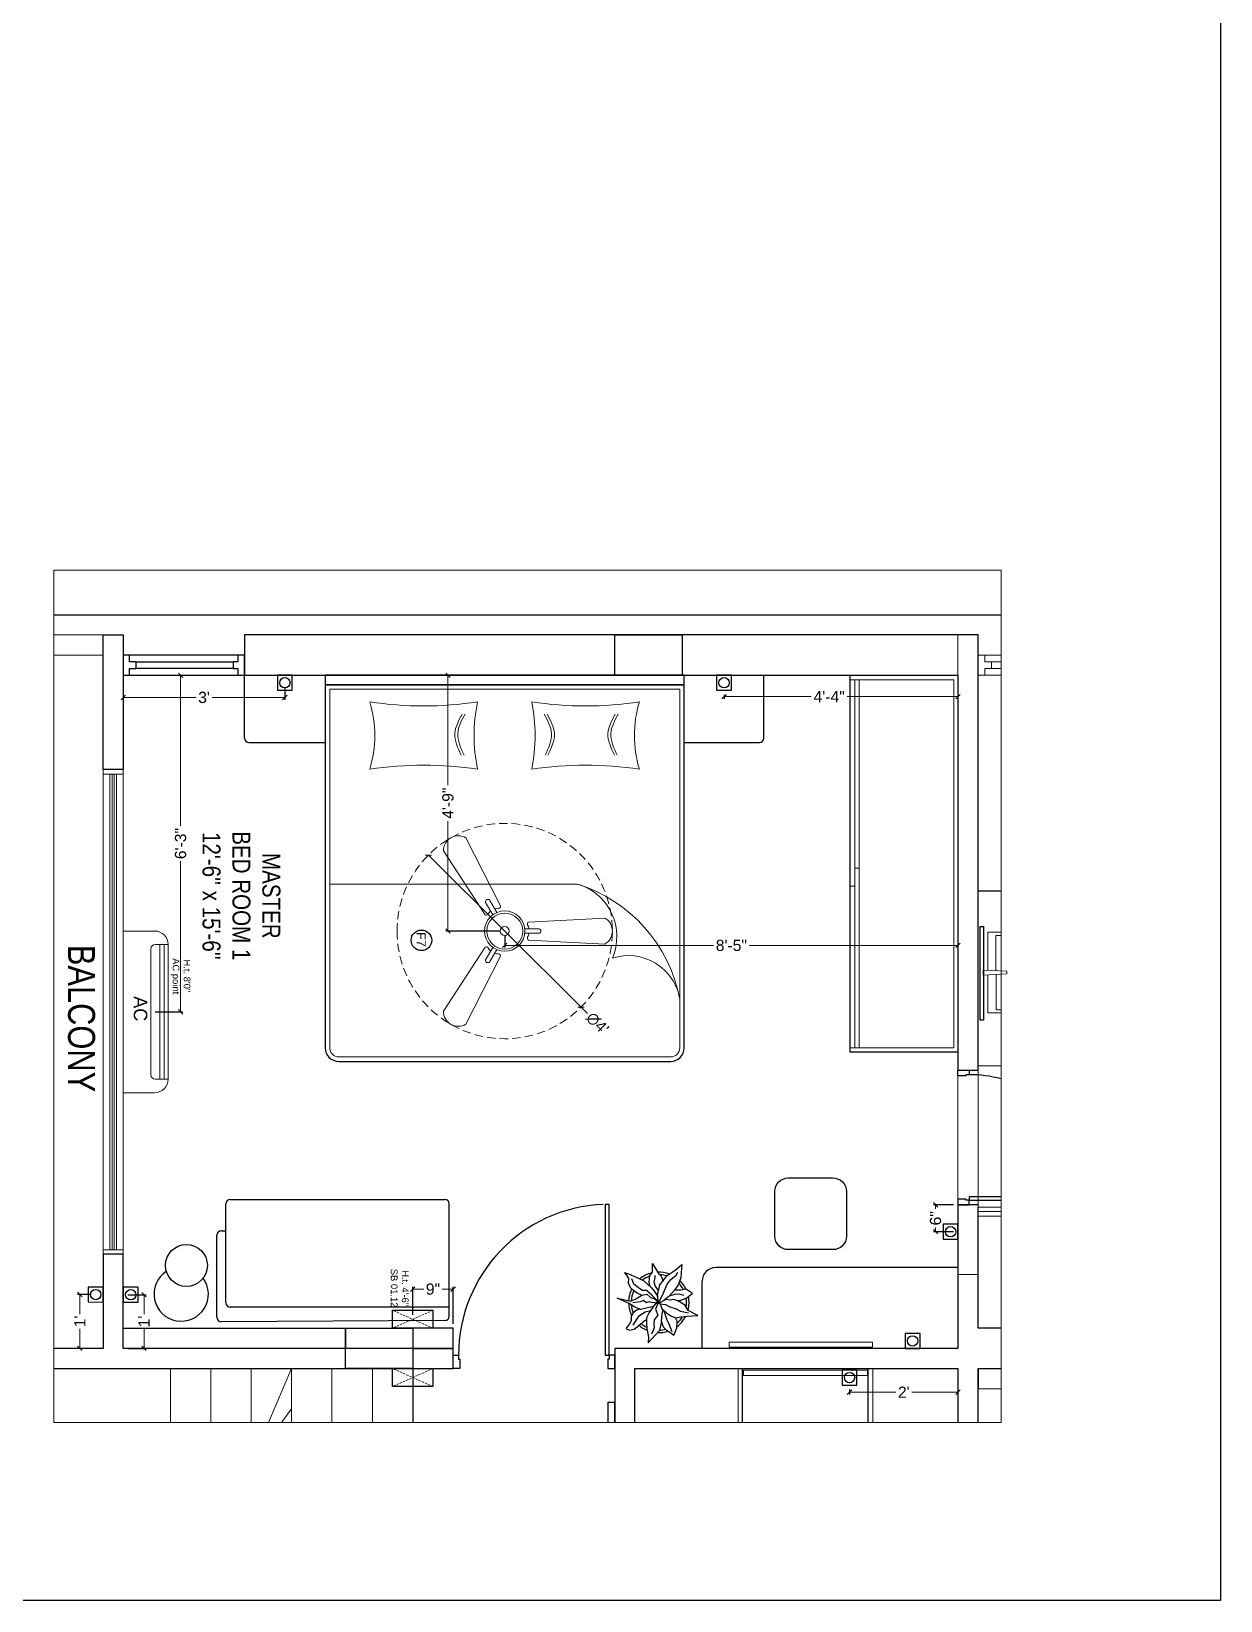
# Model space of a CAD drawing. Header units: millimetres. Extents: x 56222 to 3066687, y -650199 to -121287.
# Drawn here: x 134059.6 to 134324.6, y -183443.1 to -183093.4 of the extents above; entities that cross this region are included whole.
import ezdxf

# ---------------------------------------------------------------- set-up
doc = ezdxf.new("R2010")
doc.units = ezdxf.units.MM
doc.header["$MEASUREMENT"] = 0
doc.header["$PDMODE"] = 35
for name, pattern in [('ACAD_ISO02W100', [15, 12, -3]), ('DASHED', [0.75, 0.5, -0.25]), ('DASHED2', [0.375, 0.25, -0.125])]:
    doc.linetypes.add(name, pattern=pattern)
doc.layers.get('Defpoints').update_dxf_attribs({"color": 220})
doc.layers.add('AR DOOR', color=40, linetype='Continuous')
doc.layers.add('AR ELE-5', color=134, linetype='Continuous')
for name, color, linetype, lineweight in [('COLUMN', 1, 'Continuous', 30), ('dim05', 1, 'Continuous', 13), ('el', 7, 'Continuous', 20), ('ELEC-wires', 1, 'DASHED2', 13), ('Electrical', 84, 'Continuous', 30), ('ELEVATION', 250, 'Continuous', 9), ('ELEVATION ( SPIRAL STAIR )', 250, 'Continuous', 9), ('FIRST FLOOR', 7, 'Continuous', 9), ('FIRST FLOOR ( DW_RAIL )', 7, 'Continuous', 9), ('FIRST FLOOR ( TEXT )', 7, 'Continuous', 9), ('FIRST FLOOR_( PLine )_', 251, 'Continuous', 30), ('FIRST FLOOR_( STAIR )', 251, 'Continuous', 9), ('FURNITURE', 32, 'Continuous', 9), ('Text', 7, 'Continuous', 15), ('wall', 7, 'Continuous', 30), ('XX~SLAB ( BEAM )~ ( DIM )', 7, 'Continuous', 9)]:
    doc.layers.add(name, color=color, linetype=linetype, lineweight=lineweight)
doc.layers.add('XX~SLAB ( PLINE )', color=251, linetype='Continuous', plot=False)
doc.styles.add('Arial', font='arial.ttf')
doc.styles.add('KATHA', font='swissc.ttf')
doc.styles.get("Standard").update_dxf_attribs({"font": 'arial.ttf', "height": 6})
doc.styles.add('TEXT', font='eurr____.ttf')
doc.dimstyles.new('ISO-25', dxfattribs={"dimtxt": 2.5, "dimasz": 1, "dimexe": 0.5, "dimexo": 1, "dimtad": 0, "dimdec": 1, "dimlunit": 4, "dimtxsty": 'Standard', "dimblk": 'OBLIQUE', "dimcen": 2.5, "dimclrd": 1, "dimclre": 1, "dimclrt": 5, "dimadec": 0, "dimazin": 0, "dimtfac": 1, "dimtdec": 1, "dimtmove": 0, "dimatfit": 3, "dimfxl": 1, "dimlwd": -1, "dimarcsym": 0})

# ---------------------------------------------------------------- blocks, each defined once
blk = doc.blocks.new('*U18')
for points in [[(0, 0), (0, 1120), (-30, 1120), (-30, 0)], [(40, 0), (0, 0), (0, -30), (-10, -30), (-10, -100), (40, -100)], [(-1160, 0), (-1120, 0), (-1120, -30), (-1110, -30), (-1110, -100), (-1160, -100)]]:
    blk.add_lwpolyline(points, close=True)
at = {"layer": 'AR ELE-5', "linetype": 'ByBlock', "ltscale": 15}
blk.add_arc((2, -1), 1122, 92.373, 179.9653, dxfattribs=at)
blk = doc.blocks.new('ARPLS010')
at = {"linetype": 'ByBlock'}
for p, q in [((-0.248, 0.54), (-0.278, 0.467)), ((-0.182, 0.493), (-0.248, 0.54)), ((0.121, 0.605), (-0.013, 0.459)), ((0.091, 0.447), (0.125, 0.522)), ((0.179, 0.666), (0.121, 0.605)), ((0.174, 0.573), (0.179, 0.666)), ((0.2, 0.432), (0.174, 0.573)), ((-0.295, 0.42), (-0.302, 0.309)), ((-0.302, 0.309), (-0.276, 0.258)), ((-0.278, 0.467), (-0.295, 0.42)), ((-0.222, 0.484), (-0.164, 0.347)), ((-0.125, 0.459), (-0.182, 0.493)), ((-0.164, 0.347), (-0.139, 0.295)), ((-0.139, 0.295), (-0.08, 0.131)), ((-0.072, 0.404), (-0.125, 0.459)), ((-0.038, 0.302), (-0.072, 0.404)), ((-0.044, 0.336), (-0.049, 0.232)), ((-0.013, 0.459), (-0.044, 0.336)), ((0.015, 0.209), (0.08, 0.288)), ((0.077, 0.412), (0.091, 0.447)), ((0.082, 0.358), (0.077, 0.412)), ((0.08, 0.288), (0.082, 0.358)), ((0.203, 0.352), (0.2, 0.432)), ((0.204, 0.254), (0.203, 0.352)), ((0.252, 0.313), (0.216, 0.287)), ((0.33, 0.38), (0.252, 0.313)), ((0.356, 0.269), (0.318, 0.213)), ((0.409, 0.44), (0.33, 0.38)), ((0.425, 0.373), (0.356, 0.269)), ((0.484, 0.459), (0.409, 0.44)), ((0.459, 0.303), (0.485, 0.354)), ((0.459, 0.236), (0.459, 0.303)), ((0.542, 0.434), (0.484, 0.459)), ((0.485, 0.354), (0.533, 0.42)), ((0.533, 0.42), (0.542, 0.434)), ((-0.469, 0.226), (-0.643, 0.216)), ((-0.643, 0.216), (-0.485, 0.134)), ((-0.359, 0.148), (-0.49, 0.172)), ((-0.485, 0.134), (-0.433, 0.051)), ((-0.362, 0.24), (-0.469, 0.226)), ((-0.433, 0.051), (-0.349, -0.011)), ((-0.278, 0.254), (-0.362, 0.24)), ((-0.287, 0.106), (-0.359, 0.148)), ((-0.18, 0.073), (-0.287, 0.106)), ((-0.21, 0.227), (-0.278, 0.254)), ((-0.132, 0.18), (-0.21, 0.227)), ((-0.111, 0.036), (-0.18, 0.073)), ((-0.063, 0.111), (-0.132, 0.18)), ((-0.013, 0.022), (-0.111, 0.036)), ((-0.084, -0.034), (0.007, 0.018)), ((0.003, 0.011), (-0.076, -0.16)), ((-0.049, 0.232), (-0.065, 0.135)), ((-0.065, 0.135), (-0.024, 0.018)), ((-0.024, 0.018), (0.009, 0.005)), ((0.006, -0.002), (0.068, 0.032)), ((0.007, 0.018), (0.02, -0.121)), ((0.009, 0.005), (0.056, 0.114)), ((0.056, 0.114), (0.015, 0.209)), ((0.017, -0.002), (0.091, 0.009)), ((0.068, 0.032), (0.16, 0.165)), ((0.088, 0.065), (0.187, 0.091)), ((0.091, 0.009), (0.173, -0.011)), ((0.227, 0.157), (0.132, 0.131)), ((0.16, 0.165), (0.204, 0.254)), ((0.173, -0.011), (0.212, 0.004)), ((0.187, 0.091), (0.297, 0.116)), ((0.212, 0.004), (0.252, -0.03)), ((0.318, 0.213), (0.227, 0.157)), ((0.297, 0.116), (0.408, 0.071)), ((0.309, 0.109), (0.368, 0.128)), ((0.309, -0.01), (0.43, 0.006)), ((0.368, 0.128), (0.432, 0.176)), ((0.408, 0.071), (0.482, 0.024)), ((0.432, 0.176), (0.459, 0.236)), ((0.482, 0.024), (0.689, -0.072)), ((-0.464, -0.073), (-0.558, -0.152)), ((-0.558, -0.152), (-0.517, -0.172)), ((-0.517, -0.172), (-0.447, -0.216)), ((-0.366, -0.036), (-0.464, -0.073)), ((-0.447, -0.216), (-0.363, -0.202)), ((-0.336, -0.142), (-0.413, -0.121)), ((-0.306, -0.033), (-0.366, -0.036)), ((-0.363, -0.202), (-0.263, -0.2)), ((-0.349, -0.011), (-0.256, -0.05)), ((-0.269, -0.135), (-0.336, -0.142)), ((-0.318, -0.29), (-0.259, -0.2)), ((-0.193, -0.113), (-0.269, -0.135)), ((-0.259, -0.2), (-0.168, -0.1)), ((-0.256, -0.05), (-0.185, -0.038)), ((-0.185, -0.038), (-0.114, -0.046)), ((-0.168, -0.1), (-0.084, -0.034)), ((-0.076, -0.16), (-0.138, -0.304)), ((-0.114, -0.046), (-0.093, -0.036)), ((0.02, -0.121), (-0.017, -0.291)), ((0.059, -0.27), (0.005, -0.185)), ((0.01, -0.014), (0.017, -0.002)), ((0.078, -0.064), (0.01, -0.014)), ((0.016, -0.023), (0.116, -0.122)), ((0.07, -0.179), (0.018, -0.1)), ((0.121, -0.239), (0.07, -0.179)), ((0.138, -0.083), (0.078, -0.064)), ((0.116, -0.122), (0.201, -0.195)), ((0.184, -0.299), (0.121, -0.239)), ((0.197, -0.135), (0.138, -0.083)), ((0.283, -0.123), (0.197, -0.135)), ((0.201, -0.195), (0.272, -0.198)), ((0.252, -0.03), (0.309, -0.01)), ((0.272, -0.198), (0.311, -0.225)), ((0.277, -0.114), (0.357, -0.156)), ((0.37, -0.064), (0.283, -0.123)), ((0.311, -0.225), (0.415, -0.304)), ((0.357, -0.156), (0.455, -0.226)), ((0.462, -0.021), (0.37, -0.064)), ((0.455, -0.226), (0.503, -0.317)), ((0.689, -0.072), (0.462, -0.021)), ((-0.382, -0.625), (-0.368, -0.496)), ((-0.368, -0.496), (-0.363, -0.408)), ((-0.363, -0.408), (-0.318, -0.29)), ((-0.287, -0.45), (-0.314, -0.498)), ((-0.199, -0.38), (-0.287, -0.45)), ((-0.141, -0.446), (-0.269, -0.533)), ((-0.138, -0.304), (-0.199, -0.38)), ((-0.017, -0.291), (-0.141, -0.446)), ((-0.042, -0.432), (-0.071, -0.352)), ((0.002, -0.48), (-0.042, -0.432)), ((0.104, -0.646), (0.002, -0.48)), ((0.08, -0.342), (0.059, -0.27)), ((0.064, -0.446), (0.066, -0.407)), ((0.066, -0.407), (0.08, -0.342)), ((0.106, -0.5), (0.104, -0.646)), ((0.15, -0.445), (0.106, -0.5)), ((0.141, -0.261), (0.16, -0.336)), ((0.16, -0.336), (0.15, -0.445)), ((0.252, -0.362), (0.184, -0.299)), ((0.376, -0.416), (0.252, -0.362)), ((0.502, -0.472), (0.376, -0.416)), ((0.415, -0.304), (0.447, -0.388)), ((0.503, -0.317), (0.494, -0.398)), ((0.494, -0.398), (0.528, -0.452)), ((0.567, -0.494), (0.502, -0.472)), ((0.528, -0.452), (0.567, -0.494)), ((-0.269, -0.533), (-0.382, -0.625))]:
    blk.add_line(p, q, dxfattribs=at)
for radius, start, end in [(0.5, 126.2799, 152.7042), (0.458, 130.7647, 148.9789), (0.5, 87.2367, 107.9154), (0.458, 91.6596, 104.0784), (0.5, 49.0791, 67.0324), (0.458, 49.8461, 63.9764), (0.5, 164.9216, 191.0302), (0.458, 169.9629, 188.6517), (0.458, 5.0517, 21.9108), (0.5, 1.3782, 25.7565), (0.5, 205.1623, 226.3204), (0.458, 207.232, 224.0819), (0.458, 334.5625, 357.1532), (0.5, 333.6991, 357.5577), (0.5, 249.553, 272.4234), (0.458, 252.8522, 267.711), (0.5, 283.5324, 308.8712), (0.458, 289.266, 306.1107)]:
    blk.add_arc((0, 0), radius, start, end, dxfattribs=at)
blk = doc.blocks.new('6616')
at = {"color": 242, "linetype": 'DASHED', "true_color": 0xcd2027}
for p, q in [((386784.79, -36915.77), (386775.78, -36911.78)), ((386784.79, -36911.78), (386775.78, -36915.77))]:
    blk.add_line(p, q, dxfattribs=at)
at = {"layer": 'ELEC-wires', "color": 5, "linetype": 'ByBlock', "lineweight": 30, "ltscale": 4}
blk.add_lwpolyline([(386775.78, -36911.78), (386784.79, -36911.78), (386784.79, -36915.77), (386775.78, -36915.77)], close=True, dxfattribs=at)
blk = doc.blocks.new('_Oblique')
at = {"layer": 'wall', "color": 0, "lineweight": -2}
blk.add_line((-0.5, -0.5), (0.5, 0.5), dxfattribs=at)
blk = doc.blocks.new('*D166')
at = {"layer": 'Defpoints', "color": 0, "lineweight": 30, "transparency": 16777216}
for p in [(134266.09, -183354.93), (134261.1, -183360.93), (134266.09, -183360.93)]:
    blk.add_point(p, dxfattribs=at)
at = {"layer": 'dim05', "color": 1, "linetype": 'Continuous', "lineweight": -2, "transparency": 16777216}
for p, q in [((134265.09, -183354.93), (134260.6, -183354.93)), ((134265.09, -183360.93), (134260.6, -183360.93))]:
    blk.add_line(p, q, dxfattribs=at)
at = {"layer": 'dim05', "color": 1, "linetype": 'Continuous', "transparency": 16777216}
for p, q in [((134261.1, -183354.93), (134261.1, -183355.86)), ((134261.1, -183360.93), (134261.1, -183360))]:
    blk.add_line(p, q, dxfattribs=at)
at = {"layer": 'dim05', "color": 1, "transparency": 16777216}
for p, rotation in [((134261.1, -183354.93), 90), ((134261.1, -183360.93), 270)]:
    blk.add_blockref('_Oblique', p, dxfattribs=dict(at, rotation=rotation))
at = {"layer": 'dim05', "color": 5, "lineweight": 25, "transparency": 16777216, "insert": (134261.1, -183357.93), "char_height": 2.5, "attachment_point": 5, "rotation": 90, "style": 'Arial'}
blk.add_mtext('6"', dxfattribs=at)
blk = doc.blocks.new('fan')
at = {"layer": 'Electrical', "lineweight": 15, "ltscale": 20}
for p, q in [((3300835.29, -509900.78), (3300836.47, -509923.43)), ((3300841.81, -509923.43), (3300842.99, -509900.78)), ((3300838.47, -509924.57), (3300838.47, -509920.25)), ((3300839.81, -509920.28), (3300839.81, -509924.57)), ((3300831.66, -509931.77), (3300811.45, -509942.07)), ((3300829.93, -509935.08), (3300833.64, -509932.93)), ((3300834.31, -509934.09), (3300830.57, -509936.25)), ((3300847.68, -509936.23), (3300843.97, -509934.09)), ((3300844.64, -509932.93), (3300848.38, -509935.09)), ((3300866.83, -509942.07), (3300846.62, -509931.77)), ((3300815.3, -509948.74), (3300834.33, -509936.39)), ((3300843.95, -509936.39), (3300862.98, -509948.74))]:
    blk.add_line(p, q, dxfattribs=at)
at = {"layer": 'Electrical', "linetype": 'DASHED', "lineweight": 15, "ltscale": 5}
blk.add_circle((3300839.14, -509930.53), 32, dxfattribs=at)
at = {"layer": 'Electrical', "lineweight": 15, "ltscale": 20}
for centre, major_axis, start_param, end_param in [((3300839.14, -509902.94), (3.12, 3.12), -0.272136, 1.842967), ((3300839.13, -509920.5), (0.501, 0.501), -0.465536, 1.983618), ((3300839.14, -509930.53), (4.24, -4.24), 3.14161, 9.424795), ((3300839.14, -509930.53), (3.77, -3.77), 1.749190548672175e-05, 6.283202799085073), ((3300837.1, -509923.08), (0.51, 0.51), 2.863014, 4.257784), ((3300839.14, -509926.42), (2.27, -2.27), 2.565057, 2.951308), ((3300839.14, -509926.42), (2.27, 2.27), 0.19032, 0.57657), ((3300841.18, -509923.08), (0.51, -0.51), 5.167028, 6.561799), ((3300839.14, -509930.53), (0.943, 0.943), 1.570814, 7.853999), ((3300830.46, -509935.55), (0.501, -0.501), 3.199655, 5.648809), ((3300831.67, -509932.49), (0.51, -0.51), 0.978238, 2.373008), ((3300835.59, -509932.58), (2.27, -2.27), 3.855511, 4.241762), ((3300835.59, -509932.58), (2.27, -2.27), 4.659452, 5.045703), ((3300833.71, -509936.02), (0.51, 0.51), -1.325776, 0.068994), ((3300844.57, -509936.02), (0.51, -0.51), 3.072633, 4.467404), ((3300842.69, -509932.58), (2.27, 2.27), 4.37911, 4.765361), ((3300842.69, -509932.58), (2.27, 2.27), 5.183051, 5.569301), ((3300846.61, -509932.49), (0.51, -0.51), 2.339416, 3.734186), ((3300847.83, -509935.54), (0.501, 0.501), 3.723254, 6.172408), ((3300815.25, -509944.32), (3.12, -3.12), 3.393055, 5.508159), ((3300863.03, -509944.32), (3.12, -3.12), 5.48745, 7.602554)]:
    blk.add_ellipse(centre, major_axis=major_axis, ratio=1, start_param=start_param, end_param=end_param, dxfattribs=at)
blk = doc.blocks.new('*D167')
at = {"layer": 'Defpoints', "color": 0, "lineweight": 30, "transparency": 16777216}
for p in [(134153.6, -183373.73), (134144.59, -183380.44), (134153.6, -183382.43)]:
    blk.add_point(p, dxfattribs=at)
at = {"layer": 'dim05', "color": 1, "linetype": 'Continuous', "lineweight": -2, "transparency": 16777216}
for p, q in [((134144.59, -183379.44), (134144.59, -183373.23)), ((134153.6, -183381.43), (134153.6, -183373.23))]:
    blk.add_line(p, q, dxfattribs=at)
at = {"layer": 'dim05', "color": 1, "linetype": 'Continuous', "transparency": 16777216}
for p, q in [((134144.59, -183373.73), (134147.03, -183373.73)), ((134153.6, -183373.73), (134151.16, -183373.73))]:
    blk.add_line(p, q, dxfattribs=at)
at = {"layer": 'dim05', "color": 1, "transparency": 16777216, "rotation": 180}
blk.add_blockref('_Oblique', (134144.59, -183373.73), dxfattribs=at)
at = {"layer": 'dim05', "color": 1, "transparency": 16777216}
blk.add_blockref('_Oblique', (134153.6, -183373.73), dxfattribs=at)
at = {"layer": 'dim05', "color": 5, "lineweight": 25, "transparency": 16777216, "insert": (134149.1, -183373.73), "char_height": 2.5, "attachment_point": 5, "style": 'Arial'}
blk.add_mtext('9"', dxfattribs=at)
blk = doc.blocks.new('*D168')
at = {"layer": 'Defpoints', "color": 0, "lineweight": 30, "transparency": 16777216}
for p in [(134080.09, -183374.96), (134084.71, -183374.96), (134080.09, -183386.93)]:
    blk.add_point(p, dxfattribs=at)
at = {"layer": 'dim05', "color": 1, "linetype": 'Continuous', "lineweight": -2, "transparency": 16777216}
for p, q in [((134081.09, -183374.96), (134085.21, -183374.96)), ((134081.09, -183386.93), (134085.21, -183386.93))]:
    blk.add_line(p, q, dxfattribs=at)
at = {"layer": 'dim05', "color": 1, "linetype": 'Continuous', "transparency": 16777216}
for p, q in [((134084.71, -183374.96), (134084.71, -183379.29)), ((134084.71, -183386.93), (134084.71, -183382.6))]:
    blk.add_line(p, q, dxfattribs=at)
at = {"layer": 'dim05', "color": 1, "transparency": 16777216}
for p, rotation in [((134084.71, -183374.96), 90), ((134084.71, -183386.93), 270)]:
    blk.add_blockref('_Oblique', p, dxfattribs=dict(at, rotation=rotation))
at = {"layer": 'dim05', "color": 5, "lineweight": 25, "transparency": 16777216, "insert": (134084.71, -183380.94), "char_height": 2.5, "attachment_point": 5, "rotation": 90, "style": 'Arial'}
blk.add_mtext("1'", dxfattribs=at)
blk = doc.blocks.new('*D169')
at = {"layer": 'Defpoints', "color": 0, "lineweight": 30, "transparency": 16777216}
for p in [(134073.94, -183374.93), (134070.4, -183386.93), (134073.47, -183386.93)]:
    blk.add_point(p, dxfattribs=at)
at = {"layer": 'dim05', "color": 1, "linetype": 'Continuous', "lineweight": -2, "transparency": 16777216}
for p, q in [((134072.94, -183374.93), (134069.9, -183374.93)), ((134072.47, -183386.93), (134069.9, -183386.93))]:
    blk.add_line(p, q, dxfattribs=at)
at = {"layer": 'dim05', "color": 1, "linetype": 'Continuous', "transparency": 16777216}
for p, q in [((134070.4, -183374.93), (134070.4, -183379.27)), ((134070.4, -183386.93), (134070.4, -183382.59))]:
    blk.add_line(p, q, dxfattribs=at)
at = {"layer": 'dim05', "color": 1, "transparency": 16777216}
for p, rotation in [((134070.4, -183374.93), 90), ((134070.4, -183386.93), 270)]:
    blk.add_blockref('_Oblique', p, dxfattribs=dict(at, rotation=rotation))
at = {"layer": 'dim05', "color": 5, "lineweight": 25, "transparency": 16777216, "insert": (134070.4, -183380.93), "char_height": 2.5, "attachment_point": 5, "rotation": 90, "style": 'Arial'}
blk.add_mtext("1'", dxfattribs=at)
blk = doc.blocks.new('*D170')
at = {"layer": 'Defpoints', "color": 0, "lineweight": 30, "transparency": 16777216}
for p in [(134080.09, -183238.6), (134116.09, -183238.6), (134080.09, -183241.88)]:
    blk.add_point(p, dxfattribs=at)
at = {"layer": 'dim05', "color": 1, "linetype": 'Continuous', "lineweight": -2, "transparency": 16777216}
for p, q in [((134080.09, -183239.6), (134080.09, -183242.38)), ((134116.09, -183239.6), (134116.09, -183242.38))]:
    blk.add_line(p, q, dxfattribs=at)
at = {"layer": 'dim05', "color": 1, "linetype": 'Continuous', "transparency": 16777216}
for p, q in [((134080.09, -183241.88), (134096.32, -183241.88)), ((134116.09, -183241.88), (134099.87, -183241.88))]:
    blk.add_line(p, q, dxfattribs=at)
at = {"layer": 'dim05', "color": 1, "transparency": 16777216, "rotation": 180}
blk.add_blockref('_Oblique', (134080.09, -183241.88), dxfattribs=at)
at = {"layer": 'dim05', "color": 1, "transparency": 16777216}
blk.add_blockref('_Oblique', (134116.09, -183241.88), dxfattribs=at)
at = {"layer": 'dim05', "color": 5, "lineweight": 25, "transparency": 16777216, "insert": (134098.09, -183241.88), "char_height": 2.5, "attachment_point": 5, "style": 'Arial'}
blk.add_mtext("3'", dxfattribs=at)
blk = doc.blocks.new('*D171')
at = {"layer": 'Defpoints', "color": 0, "lineweight": 30, "transparency": 16777216}
for p in [(134213.97, -183240.25), (134266.09, -183240.25), (134266.09, -183241.68)]:
    blk.add_point(p, dxfattribs=at)
at = {"layer": 'dim05', "color": 1, "linetype": 'Continuous', "lineweight": -2, "transparency": 16777216}
for p, q in [((134213.97, -183241.25), (134213.97, -183242.18)), ((134266.09, -183241.25), (134266.09, -183242.18))]:
    blk.add_line(p, q, dxfattribs=at)
at = {"layer": 'dim05', "color": 1, "linetype": 'Continuous', "transparency": 16777216}
for p, q in [((134213.97, -183241.68), (134233.39, -183241.68)), ((134266.09, -183241.68), (134241.38, -183241.68))]:
    blk.add_line(p, q, dxfattribs=at)
at = {"layer": 'dim05', "color": 1, "transparency": 16777216, "rotation": 180}
blk.add_blockref('_Oblique', (134213.97, -183241.68), dxfattribs=at)
at = {"layer": 'dim05', "color": 1, "transparency": 16777216}
blk.add_blockref('_Oblique', (134266.09, -183241.68), dxfattribs=at)
at = {"layer": 'dim05', "color": 5, "lineweight": 25, "transparency": 16777216, "insert": (134237.39, -183241.68), "char_height": 2.5, "attachment_point": 5, "style": 'Arial'}
blk.add_mtext('4\'-4"', dxfattribs=at)
blk = doc.blocks.new('*D172')
at = {"layer": 'Defpoints', "color": 0, "lineweight": 30, "transparency": 16777216}
for p in [(134241.93, -183395.1), (134266.09, -183395.1), (134266.09, -183396.69)]:
    blk.add_point(p, dxfattribs=at)
at = {"layer": 'dim05', "color": 1, "linetype": 'Continuous', "lineweight": -2, "transparency": 16777216}
for p, q in [((134241.93, -183396.1), (134241.93, -183397.19)), ((134266.09, -183396.1), (134266.09, -183397.19))]:
    blk.add_line(p, q, dxfattribs=at)
at = {"layer": 'dim05', "color": 1, "linetype": 'Continuous', "transparency": 16777216}
for p, q in [((134241.93, -183396.69), (134252.21, -183396.69)), ((134266.09, -183396.69), (134255.81, -183396.69))]:
    blk.add_line(p, q, dxfattribs=at)
at = {"layer": 'dim05', "color": 1, "transparency": 16777216, "rotation": 180}
blk.add_blockref('_Oblique', (134241.93, -183396.69), dxfattribs=at)
at = {"layer": 'dim05', "color": 1, "transparency": 16777216}
blk.add_blockref('_Oblique', (134266.09, -183396.69), dxfattribs=at)
at = {"layer": 'dim05', "color": 5, "lineweight": 25, "transparency": 16777216, "insert": (134254.01, -183396.69), "char_height": 2.5, "attachment_point": 5, "style": 'Arial'}
blk.add_mtext("2'", dxfattribs=at)
blk = doc.blocks.new('*D173')
at = {"layer": 'Defpoints', "color": 0, "lineweight": 30, "transparency": 16777216}
for p in [(134163.1, -183236.93), (134152.43, -183293.93), (134165.09, -183293.93)]:
    blk.add_point(p, dxfattribs=at)
at = {"layer": 'dim05', "color": 1, "linetype": 'Continuous', "lineweight": -2, "transparency": 16777216}
for p, q in [((134162.1, -183236.93), (134151.93, -183236.93)), ((134164.09, -183293.93), (134151.93, -183293.93))]:
    blk.add_line(p, q, dxfattribs=at)
at = {"layer": 'dim05', "color": 1, "linetype": 'Continuous', "transparency": 16777216}
for p, q in [((134152.43, -183236.93), (134152.43, -183261.43)), ((134152.43, -183293.93), (134152.43, -183269.43))]:
    blk.add_line(p, q, dxfattribs=at)
at = {"layer": 'dim05', "color": 1, "transparency": 16777216}
for p, rotation in [((134152.43, -183236.93), 90), ((134152.43, -183293.93), 270)]:
    blk.add_blockref('_Oblique', p, dxfattribs=dict(at, rotation=rotation))
at = {"layer": 'dim05', "color": 5, "lineweight": 25, "transparency": 16777216, "insert": (134152.43, -183265.43), "char_height": 2.5, "attachment_point": 5, "rotation": 90, "style": 'Arial'}
blk.add_mtext('4\'-9"', dxfattribs=at)
blk = doc.blocks.new('*D174')
at = {"layer": 'Defpoints', "color": 0, "lineweight": 30, "transparency": 16777216}
for p in [(134165.09, -183293.93), (134266.09, -183293.93), (134266.09, -183297.12)]:
    blk.add_point(p, dxfattribs=at)
at = {"layer": 'dim05', "color": 1, "linetype": 'Continuous', "lineweight": -2, "transparency": 16777216}
for p, q in [((134165.09, -183294.93), (134165.09, -183297.62)), ((134266.09, -183294.93), (134266.09, -183297.62))]:
    blk.add_line(p, q, dxfattribs=at)
at = {"layer": 'dim05', "color": 1, "linetype": 'Continuous', "transparency": 16777216}
for p, q in [((134165.09, -183297.12), (134211.64, -183297.12)), ((134266.09, -183297.12), (134219.54, -183297.12))]:
    blk.add_line(p, q, dxfattribs=at)
at = {"layer": 'dim05', "color": 1, "transparency": 16777216, "rotation": 180}
blk.add_blockref('_Oblique', (134165.09, -183297.12), dxfattribs=at)
at = {"layer": 'dim05', "color": 1, "transparency": 16777216}
blk.add_blockref('_Oblique', (134266.09, -183297.12), dxfattribs=at)
at = {"layer": 'dim05', "color": 5, "lineweight": 25, "transparency": 16777216, "insert": (134215.59, -183297.12), "char_height": 2.5, "attachment_point": 5, "style": 'Arial'}
blk.add_mtext('8\'-5"', dxfattribs=at)
blk = doc.blocks.new('*D175')
at = {"layer": 'Defpoints', "color": 0, "lineweight": 30, "transparency": 16777216}
for p in [(134148.08, -183277.01), (134182.11, -183310.86)]:
    blk.add_point(p, dxfattribs=at)
at = {"layer": 'dim05', "color": 1, "linetype": 'Continuous', "transparency": 16777216}
for p in [(134148.08, -183277.01), (134183.53, -183312.27)]:
    blk.add_line(p, (134182.11, -183310.86), dxfattribs=at)
at = {"layer": 'dim05', "color": 1, "transparency": 16777216}
for p, rotation in [((134148.08, -183277.01), 315.1572873097436), ((134182.11, -183310.86), 135.1572873097436)]:
    blk.add_blockref('_Oblique', p, dxfattribs=dict(at, rotation=rotation))
at = {"layer": 'dim05', "color": 5, "lineweight": 25, "transparency": 16777216, "insert": (134185.75, -183314.48), "char_height": 2.5, "attachment_point": 5, "rotation": 315.1573, "style": 'Arial'}
blk.add_mtext("∅4'", dxfattribs=at)
blk = doc.blocks.new('ac paln')
at = {"layer": 'Electrical', "lineweight": 15}
for p, q in [((389238.69, -37646.36), (389238.69, -37610.34)), ((389238.69, -37610.34), (389245.67, -37610.34)), ((389244.81, -37642.35), (389244.81, -37614.35)), ((389245.81, -37613.35), (389248.68, -37613.35)), ((389246.82, -37643.35), (389246.82, -37613.35)), ((389247.82, -37643.35), (389247.82, -37613.35)), ((389248.68, -37613.35), (389248.68, -37643.35)), ((389248.68, -37643.35), (389248.68, -37613.35)), ((389245.81, -37643.35), (389248.68, -37643.35)), ((389248.68, -37643.35), (389248.68, -37643.35)), ((389245.67, -37646.36), (389238.69, -37646.36))]:
    blk.add_line(p, q, dxfattribs=at)
for centre, start, end in [((389245.67, -37613.35), 0, 90), ((389245.67, -37643.35), 270, 0)]:
    blk.add_arc(centre, 3.01, start, end, dxfattribs=at)
at = {"layer": 'Electrical', "lineweight": 15, "extrusion": (0, 0, -1)}
for centre, start_param, end_param in [((389245.81, -37614.35), -0.785398, 0.785398), ((389245.81, -37642.35), 3.926991, 5.497787)]:
    blk.add_ellipse(centre, major_axis=(-0.71, 0.71), ratio=1, start_param=start_param, end_param=end_param, dxfattribs=at)
at = {"layer": 'Text', "style": 'TEXT'}
blk.add_text('AC', height=3, rotation=270, dxfattribs=at).set_placement((389241.02, -37624.87))
blk = doc.blocks.new('*D176')
at = {"layer": 'Defpoints', "color": 0, "lineweight": 30, "transparency": 16777216}
for p in [(134087.53, -183236.93), (134086.22, -183311.93), (134092.86, -183311.93)]:
    blk.add_point(p, dxfattribs=at)
at = {"layer": 'dim05', "color": 1, "linetype": 'Continuous', "lineweight": -2, "transparency": 16777216}
for p, q in [((134088.53, -183236.93), (134093.36, -183236.93)), ((134087.22, -183311.93), (134093.36, -183311.93))]:
    blk.add_line(p, q, dxfattribs=at)
at = {"layer": 'dim05', "color": 1, "linetype": 'Continuous', "transparency": 16777216}
for p, q in [((134092.86, -183236.93), (134092.86, -183270.48)), ((134092.86, -183311.93), (134092.86, -183278.39))]:
    blk.add_line(p, q, dxfattribs=at)
at = {"layer": 'dim05', "color": 1, "transparency": 16777216}
for p, rotation in [((134092.86, -183236.93), 90), ((134092.86, -183311.93), 270)]:
    blk.add_blockref('_Oblique', p, dxfattribs=dict(at, rotation=rotation))
at = {"layer": 'dim05', "color": 5, "lineweight": 25, "transparency": 16777216, "insert": (134092.86, -183274.43), "char_height": 2.5, "attachment_point": 5, "rotation": 90, "style": 'Arial'}
blk.add_mtext('6\'-3"', dxfattribs=at)

msp = doc.modelspace()

# ---------------------------------------------------------------- linework, layer by layer
for points in [[(134268.593, -183324.933), (134268.593, -183325.933), (134267.843, -183325.933), (134267.843, -183326.183), (134266.093, -183326.183), (134266.093, -183324.933)], [(134268.593, -183354.933), (134268.593, -183353.933), (134267.843, -183353.933), (134267.843, -183353.683), (134266.093, -183353.683), (134266.093, -183354.933)]]:
    msp.add_lwpolyline(points, close=True)
msp.add_lwpolyline([(134275.715, -183353.183), (134268.593, -183353.183), (134268.593, -183353.933), (134275.715, -183353.933)])
at = {"layer": 'AR ELE-5', "linetype": 'ByBlock', "ltscale": 15}
msp.add_arc((134268.576, -183353.974), 28.041, 75.25196, 89.96526, dxfattribs=at)
at = {"layer": 'COLUMN'}
for points in [[(134204.593, -183227.933), (134204.593, -183236.933), (134189.593, -183236.933), (134189.593, -183227.933)], [(134144.593, -183382.433), (134144.593, -183391.433), (134129.593, -183391.433), (134129.593, -183382.433)]]:
    msp.add_lwpolyline(points, close=True, dxfattribs=at)
at = {"layer": 'ELEVATION', "lineweight": 0}
msp.add_lwpolyline([(134275.715, -183213.536), (134275.715, -183403.423), (134064.616, -183403.423), (134064.616, -183213.536)], close=True, dxfattribs=at)
at = {"layer": 'ELEVATION ( SPIRAL STAIR )', "color": 5}
for points in [[(134247.053, -183385.532), (134247.053, -183386.683), (134215.093, -183386.683), (134215.093, -183385.532)], [(134245.902, -183391.783), (134245.902, -183392.934), (134218.284, -183392.934), (134218.284, -183391.783)]]:
    msp.add_lwpolyline(points, close=True, dxfattribs=at)
at = {"layer": 'FIRST FLOOR'}
for p, q in [((134075.593, -183386.933), (134075.593, -183227.933)), ((134107.093, -183227.933), (134107.093, -183236.933)), ((134266.093, -183227.933), (134266.093, -183382.433)), ((134270.593, -183227.933), (134270.593, -183382.433)), ((134080.093, -183236.933), (134266.093, -183236.933)), ((134080.093, -183257.933), (134080.093, -183236.933)), ((134266.093, -183236.933), (134266.093, -183324.933)), ((134270.593, -183236.933), (134275.715, -183236.933)), ((134080.093, -183257.933), (134075.593, -183257.933)), ((134266.093, -183324.933), (134270.593, -183324.933)), ((134266.093, -183354.933), (134266.093, -183386.933)), ((134080.093, -183365.933), (134075.593, -183365.933)), ((134080.093, -183386.933), (134080.093, -183365.933)), ((134266.093, -183370.433), (134270.593, -183370.433)), ((134270.593, -183382.433), (134275.715, -183382.433)), ((134064.616, -183386.933), (134075.593, -183386.933)), ((134080.093, -183386.933), (134129.593, -183386.933)), ((134129.593, -183391.433), (134129.593, -183386.933)), ((134266.093, -183386.933), (134189.593, -183386.933)), ((134189.593, -183386.933), (134189.593, -183403.423)), ((134064.616, -183391.433), (134153.593, -183391.433)), ((134266.093, -183391.433), (134194.093, -183391.433)), ((134194.093, -183391.433), (134194.093, -183403.423)), ((134266.093, -183391.433), (134266.093, -183403.423)), ((134270.593, -183391.433), (134275.715, -183391.433)), ((134270.593, -183391.433), (134270.593, -183403.423))]:
    msp.add_line(p, q, dxfattribs=at)
at = {"layer": 'FIRST FLOOR', "ltscale": 0.7}
msp.add_lwpolyline([(134064.616, -183223.433), (134275.715, -183223.433)], dxfattribs=at)
at = {"layer": 'FIRST FLOOR'}
msp.add_lwpolyline([(134064.616, -183227.933), (134075.593, -183227.933), (134075.593, -183232.433), (134064.616, -183232.433)], dxfattribs=at)
at = {"layer": 'FIRST FLOOR', "color": 1, "linetype": 'ACAD_ISO02W100', "ltscale": 0.7}
msp.add_lwpolyline([(134064.616, -183227.933), (134075.593, -183227.933)], dxfattribs=at)
at = {"layer": 'FIRST FLOOR ( DW_RAIL )'}
for points in [[(134275.715, -183235.433), (134273.593, -183235.433), (134273.593, -183233.933), (134272.093, -183233.933), (134272.093, -183232.433), (134270.593, -183232.433), (134270.593, -183236.933), (134272.093, -183236.933), (134272.093, -183235.433), (134273.593, -183235.433), (134273.593, -183233.933), (134275.715, -183233.933)], [(134275.715, -183232.433), (134270.593, -183232.433), (134270.593, -183236.933), (134275.715, -183236.933)], [(134075.593, -183258.933), (134080.093, -183258.933)], [(134080.093, -183364.933), (134075.593, -183364.933)]]:
    msp.add_lwpolyline(points, dxfattribs=at)
for points in [[(134077.593, -183258.933), (134077.593, -183364.933), (134077.093, -183364.933), (134077.093, -183258.933)], [(134078.593, -183258.933), (134078.593, -183364.933), (134078.093, -183364.933), (134078.093, -183258.933)]]:
    msp.add_lwpolyline(points, close=True, dxfattribs=at)
at = {"layer": 'FIRST FLOOR_( PLine )_'}
for p, q in [((134270.593, -183354.933), (134266.093, -183354.933)), ((134266.093, -183354.933), (134266.093, -183386.933)), ((134270.593, -183382.433), (134270.593, -183355.433)), ((134275.715, -183382.433), (134270.593, -183382.433)), ((134266.093, -183386.933), (134189.593, -183386.933)), ((134189.593, -183386.933), (134189.593, -183403.423)), ((134194.093, -183403.423), (134194.093, -183391.433)), ((134194.093, -183391.433), (134266.093, -183391.433)), ((134266.093, -183391.433), (134266.093, -183403.423)), ((134270.593, -183403.423), (134270.593, -183391.433)), ((134270.593, -183391.433), (134275.715, -183391.433))]:
    msp.add_line(p, q, dxfattribs=at)
msp.add_lwpolyline([(134080.093, -183236.933), (134080.093, -183257.933), (134075.593, -183257.933), (134075.593, -183227.933), (134080.093, -183227.933), (134080.093, -183227.933), (134080.093, -183227.933), (134080.093, -183236.933)], close=True, dxfattribs=at)
for points in [[(134266.093, -183227.933), (134107.093, -183227.933), (134107.093, -183236.933), (134266.093, -183236.933)], [(134266.093, -183236.933), (134266.093, -183324.933), (134270.593, -183324.933), (134270.593, -183227.933), (134266.093, -183227.933)], [(134064.616, -183391.433), (134153.593, -183391.433), (134153.593, -183386.933), (134080.093, -183386.933), (134080.093, -183365.933), (134075.593, -183365.933), (134075.593, -183386.933), (134064.616, -183386.933)]]:
    msp.add_lwpolyline(points, dxfattribs=at)
at = {"layer": 'FIRST FLOOR_( STAIR )'}
for p, q in [((134090.593, -183403.423), (134090.593, -183391.433)), ((134099.593, -183403.423), (134099.593, -183391.433)), ((134108.593, -183403.423), (134108.593, -183391.433)), ((134117.593, -183403.423), (134117.593, -183391.433)), ((134126.593, -183403.423), (134126.593, -183391.433)), ((134135.593, -183403.423), (134135.593, -183391.433)), ((134144.593, -183403.423), (134144.593, -183391.433))]:
    msp.add_line(p, q, dxfattribs=at)
msp.add_lwpolyline([(134112.455, -183403.423), (134117.593, -183391.433), (134117.593, -183400.433), (134115.351, -183403.423)], dxfattribs=at)
at = {"layer": 'FURNITURE', "lineweight": 30}
for p, q in [((134107.093, -183250.933), (134107.093, -183236.933)), ((134222.843, -183250.933), (134222.843, -183236.933)), ((134108.093, -183251.933), (134125.093, -183251.933)), ((134205.093, -183251.933), (134221.843, -183251.933)), ((134102.918, -183376.734), (134102.918, -183354.734)), ((134103.918, -183353.734), (134151.742, -183353.734)), ((134152.742, -183373.734), (134152.742, -183354.734)), ((134152.742, -183379.72), (134152.742, -183356.597)), ((134100.918, -183379.984), (134100.918, -183361.734)), ((134101.918, -183360.734), (134102.918, -183360.734)), ((134266.093, -183368.933), (134212.093, -183368.933)), ((134209.093, -183386.933), (134209.093, -183371.933)), ((134152.742, -183377.734), (134103.918, -183377.734)), ((134151.742, -183380.72), (134101.918, -183380.984)), ((134218.093, -183403.423), (134218.093, -183391.433)), ((134246.093, -183403.423), (134246.093, -183391.433))]:
    msp.add_line(p, q, dxfattribs=at)
at = {"layer": 'FURNITURE'}
for p, q in [((134242.189, -183237.933), (134265.189, -183237.933)), ((134243.093, -183319.933), (134243.093, -183237.933)), ((134244.093, -183319.933), (134244.093, -183237.933)), ((134265.189, -183237.933), (134265.189, -183319.933)), ((134244.093, -183279.933), (134243.093, -183279.933)), ((134126.093, -183283.458), (134181.286, -183283.458)), ((134243.093, -183283.933), (134242.093, -183283.933)), ((134265.093, -183319.933), (134242.093, -183319.933)), ((134270.593, -183355.433), (134275.715, -183355.433)), ((134270.593, -183356.433), (134275.715, -183356.433)), ((134270.593, -183357.433), (134275.715, -183357.433)), ((134217.093, -183403.423), (134217.093, -183391.433)), ((134247.093, -183403.423), (134247.093, -183391.433))]:
    msp.add_line(p, q, dxfattribs=at)
at = {"layer": 'FURNITURE', "color": 5, "lineweight": 30, "ltscale": 10000}
msp.add_line((134270.593, -183284.933), (134275.715, -183284.933), dxfattribs=at)
at = {"layer": 'FURNITURE', "color": 242, "lineweight": 30, "true_color": 0xcd2027}
msp.add_lwpolyline([(133334.812, -182916.108), (134324.613, -182916.108), (134324.613, -183443.137), (133334.812, -183443.137)], close=True, dxfattribs=at)
at = {"layer": 'FURNITURE', "lineweight": 30}
for points in [[(134125.093, -183239.032), (134205.093, -183239.032), (134205.093, -183236.933), (134125.093, -183236.933)], [(134266.093, -183236.933), (134266.093, -183320.933), (134242.093, -183320.933), (134242.093, -183236.933)], [(134129.593, -183382.433), (134129.593, -183386.933), (134080.093, -183386.933), (134080.093, -183382.433)], [(134153.593, -183386.933), (134153.593, -183382.433), (134144.593, -183382.433), (134144.593, -183386.933)]]:
    msp.add_lwpolyline(points, close=True, dxfattribs=at)
at = {"layer": 'FURNITURE'}
for points in [[(134275.715, -183284.933), (134270.593, -183284.933), (134270.593, -183236.933), (134275.715, -183236.933)], [(134275.715, -183323.933), (134270.593, -183323.933), (134270.593, -183284.933), (134275.715, -183284.933)], [(134275.715, -183294.183), (134272.754, -183294.185), (134272.76, -183302.697)], [(134275.715, -183294.903), (134274.555, -183294.904), (134274.56, -183302.783)], [(134274.561, -183303.586), (134274.575, -183311.464), (134275.715, -183311.463)], [(134272.76, -183303.674), (134272.775, -183312.185), (134275.715, -183312.183)], [(134275.715, -183395.933), (134270.687, -183395.933), (134270.687, -183391.433), (134275.715, -183391.433)]]:
    msp.add_lwpolyline(points, dxfattribs=at)
at = {"layer": 'FURNITURE', "lineweight": 30}
for points in [[(134128.093, -183322.962), (134202.093, -183322.962, 0.4142136), (134205.093, -183319.962), (134205.093, -183239.032), (134125.093, -183239.032), (134125.093, -183319.962, 0.4142136)], [(134241.222, -183351.957), (134241.222, -183361.925, -0.4142136), (134238.222, -183364.925), (134228.266, -183364.925, -0.4142136), (134225.266, -183361.925), (134225.266, -183351.957, -0.4142136), (134228.266, -183348.957), (134238.222, -183348.957, -0.4142136)]]:
    msp.add_lwpolyline(points, format="xyb", close=True, dxfattribs=at)
at = {"layer": 'FURNITURE'}
for points in [[(134128.093, -183321.962), (134202.093, -183321.962, 0.4142136), (134204.093, -183319.962), (134204.093, -183240.032), (134126.093, -183240.032), (134126.093, -183319.962, 0.4142136)], [(134189.082, -183299.979, 0.4510747), (134181.286, -183283.458, -0.2776575), (134204.093, -183309.101, 0.4593765), (134189.082, -183299.979)]]:
    msp.add_lwpolyline(points, format="xyb", close=True, dxfattribs=at)
at = {"layer": 'FURNITURE', "elevation": -0.005}
for points in [[(134159.021, -183257.852, -0.1005861), (134159.021, -183242.852, -0.0757258), (134135.021, -183242.852, -0.1489672), (134135.021, -183257.852, -0.0741156)], [(134171.102, -183257.852, 0.1005861), (134171.102, -183242.852, 0.0757258), (134195.102, -183242.852, 0.1489672), (134195.102, -183257.852, 0.0741156)]]:
    msp.add_lwpolyline(points, format="xyb", close=True, dxfattribs=at)
at = {"layer": 'FURNITURE', "color": 5, "lineweight": 30, "ltscale": 10000}
msp.add_lwpolyline([(134271.8, -183292.892), (134271.8, -183313.76), (134271.061, -183313.76), (134271.061, -183292.892)], close=True, dxfattribs=at)
at = {"layer": 'FURNITURE'}
msp.add_lwpolyline([(134276.976, -183302.897), (134276.977, -183303.469), (134271.68, -183303.726), (134271.679, -183302.646)], close=True, dxfattribs=at)
at = {"layer": 'FURNITURE', "lineweight": 30}
msp.add_lwpolyline([(134188.128, -183403.423), (134188.126, -183398.882), (134189.57, -183398.882), (134189.571, -183403.423)], dxfattribs=at)
at = {"layer": 'FURNITURE', "color": 1, "lineweight": 30, "ltscale": 4}
msp.add_circle((134146.532, -183295.992), 2.291, dxfattribs=at)
at = {"layer": 'FURNITURE', "lineweight": 30}
msp.add_circle((134094.156, -183368.448), 4.675, dxfattribs=at)
for centre, radius, start, end in [((134108.093, -183250.933), 1, 180, 270), ((134221.843, -183250.933), 1, 270, 0), ((134103.918, -183354.734), 1, 90, 180), ((134151.742, -183354.734), 1, 0, 90), ((134101.918, -183361.734), 1, 90, 180), ((134092.997, -183374.819), 6.047, 123.37399, 36.01662), ((134212.093, -183371.933), 3, 90, 180), ((134103.918, -183376.734), 1, 180, 270), ((134101.918, -183379.984), 1, 180, 270), ((134151.742, -183379.72), 1, 270, 0)]:
    msp.add_arc(centre, radius, start, end, dxfattribs=at)
at = {"layer": 'FURNITURE'}
for points in [[(134155.599, -183245.591, -0.005), (134154.827, -183247.008, -0.005), (134153.196, -183250.001, -0.005), (134154.637, -183253.118, -0.005), (134155.396, -183254.76, -0.005)], [(134156.244, -183245.591, -0.005), (134155.472, -183247.008, -0.005), (134153.841, -183250.001, -0.005), (134155.282, -183253.118, -0.005), (134156.04, -183254.76, -0.005)], [(134173.88, -183245.591, -0.005), (134174.652, -183247.008, -0.005), (134176.283, -183250.001, -0.005), (134174.842, -183253.118, -0.005), (134174.084, -183254.76, -0.005)], [(134174.525, -183245.591, -0.005), (134175.297, -183247.008, -0.005), (134176.928, -183250.001, -0.005), (134175.487, -183253.118, -0.005), (134174.728, -183254.76, -0.005)], [(134189.716, -183245.591, -0.005), (134188.944, -183247.008, -0.005), (134187.313, -183250.001, -0.005), (134188.754, -183253.118, -0.005), (134189.512, -183254.76, -0.005)], [(134190.361, -183245.591, -0.005), (134189.589, -183247.008, -0.005), (134187.958, -183250.001, -0.005), (134189.399, -183253.118, -0.005), (134190.157, -183254.76, -0.005)]]:
    msp.add_open_spline(points, degree=3, knots=[0, 0, 0, 0, 4.5779171, 9.671137, 9.671137, 9.671137, 9.671137], dxfattribs=at)
at = {"layer": 'XX~SLAB ( BEAM )~ ( DIM )', "color": 6, "lineweight": 30}
for points in [[(134114.438, -183236.924), (134114.438, -183240.243), (134117.749, -183240.26), (134117.749, -183236.941)], [(134212.313, -183236.924), (134212.313, -183240.243), (134215.623, -183240.26), (134215.623, -183236.941)], [(134262.783, -183359.256), (134262.783, -183362.575), (134266.093, -183362.592), (134266.093, -183359.273)], [(134072.283, -183373.256), (134072.283, -183376.575), (134075.593, -183376.592), (134075.593, -183373.273)], [(134080.093, -183373.298), (134080.093, -183376.616), (134083.404, -183376.634), (134083.404, -183373.315)], [(134254.328, -183383.605), (134254.328, -183386.924), (134257.638, -183386.941), (134257.638, -183383.622)], [(134240.27, -183391.774), (134240.27, -183395.093), (134243.58, -183395.11), (134243.58, -183391.791)]]:
    msp.add_lwpolyline(points, close=True, dxfattribs=at)
at = {"layer": 'XX~SLAB ( BEAM )~ ( DIM )'}
msp.add_lwpolyline([(134080.093, -183257.933), (134080.093, -183365.933), (134075.593, -183365.933), (134075.593, -183257.933)], close=True, dxfattribs=at)
at = {"layer": 'XX~SLAB ( BEAM )~ ( DIM )', "color": 6, "lineweight": 30}
for centre in [(134116.093, -183238.596), (134213.968, -183238.596), (134264.438, -183360.928), (134073.938, -183374.928), (134081.749, -183374.97), (134255.983, -183385.278), (134241.925, -183393.446)]:
    msp.add_circle(centre, 1.155, dxfattribs=at)
at = {"layer": 'XX~SLAB ( PLINE )'}
for points in [[(134064.616, -183223.433), (134275.715, -183223.433)], [(134064.616, -183391.433), (134144.593, -183391.433), (134144.593, -183403.423)]]:
    msp.add_lwpolyline(points, dxfattribs=at)
msp.add_lwpolyline([(134107.093, -183232.433), (134105.593, -183232.433), (134105.593, -183233.933), (134104.562, -183233.933), (134104.562, -183235.433), (134082.941, -183235.433), (134082.941, -183233.933), (134081.441, -183233.933), (134081.441, -183232.433), (134080.093, -183232.433), (134080.093, -183236.933), (134081.441, -183236.933), (134081.441, -183235.433), (134082.941, -183235.433), (134082.941, -183233.933), (134104.562, -183233.933), (134104.562, -183235.433), (134105.593, -183235.433), (134105.593, -183236.933), (134107.093, -183236.933), (134107.093, -183232.433), (134080.093, -183232.433), (134080.093, -183236.933), (134107.093, -183236.933)], close=True, dxfattribs=at)

# ---------------------------------------------------------------- block references
at = {"xscale": 13.47973786482115, "yscale": 13.47973786482115, "zscale": 13.47973786482115, "rotation": 180.106449045987}
msp.add_blockref('ARPLS010', (134199.429, -183376.684), dxfattribs=at)
at = {"layer": 'AR DOOR', "linetype": 'ByBlock', "lineweight": -2, "extrusion": (0, 0, -1), "xscale": -0.02999999999996949, "yscale": 0.02999999999996949, "zscale": -0.02999999999996949}
msp.add_blockref('*U18', (-134188.393, -183388.433), dxfattribs=at)
at = {"layer": 'dim05', "color": 1, "lineweight": 35, "xscale": -0.7500069902881101, "yscale": 0.7500069902881101, "zscale": 0.7500069902881101, "rotation": 270}
msp.add_blockref('fan', (516616.554, -2658946.362), dxfattribs=at)
at = {"layer": 'dim05', "color": 27, "lineweight": 25, "true_color": 0x7d5120}
msp.add_blockref('ac paln', (-255158.594, -145683.583), dxfattribs=at)
at = {"layer": 'el', "color": 1}
for p in [(-252635.694, -146466.662), (-252635.694, -146479.649)]:
    msp.add_blockref('6616', p, dxfattribs=at)

# ---------------------------------------------------------------- texts
at = {"layer": 'Electrical', "color": 5, "transparency": 33554687}
for s, p in [('AC point', (134091.08, -183299.973)), ('SB 01.12', (134139.705, -183369.187))]:
    msp.add_text(s, height=1.5, rotation=270, dxfattribs=at).set_placement(p)
at = {"layer": 'Electrical', "color": 240, "true_color": 0xed1f24, "transparency": 33554687}
for s, p in [('H.t. 8\'0"', (134093.55, -183300.255)), ('H.t. 4\'-6"', (134142.168, -183369.499))]:
    msp.add_text(s, height=1.5, rotation=270, dxfattribs=at).set_placement(p)
at = {"layer": 'Electrical', "color": 1, "insert": (134147.507, -183297.453), "char_height": 2.0357, "attachment_point": 3, "rotation": 270}
msp.add_mtext_dynamic_manual_height_columns('F7', width=2.03575, gutter_width=0.679, heights=[2.601], dxfattribs=at)
at = {"layer": 'FIRST FLOOR ( TEXT )', "attachment_point": 5, "rotation": 270, "style": 'KATHA'}
for s, insert, char_height in [("MASTER \\PBED ROOM 1\\P12'-6'' x 15'-6''", (134106.391, -183286.079), 4), ('BALCONY', (134070.744, -183313.421), 6)]:
    msp.add_mtext(s, dxfattribs=dict(at, insert=insert, char_height=char_height))

# ---------------------------------------------------------------- dimensions: what is measured, and where the dimension line sits
at = {"layer": 'dim05', "color": 27, "lineweight": 25, "true_color": 0x7d5120}
for base, p1, p2, picture, middle in [((134092.86, -183311.933), (134087.532, -183236.933), (134086.215, -183311.933), '*D176', (134092.86, -183274.433)), ((134152.426, -183293.933), (134163.104, -183236.933), (134165.093, -183293.933), '*D173', (134152.426, -183265.433)), ((134261.102, -183360.933), (134266.093, -183354.933), (134266.093, -183360.933), '*D166', (134261.102, -183357.933)), ((134070.396, -183386.933), (134073.938, -183374.928), (134073.47, -183386.933), '*D169', (134070.396, -183380.93)), ((134084.712, -183374.957), (134080.093, -183386.933), (134080.093, -183374.957), '*D168', (134084.712, -183380.945))]:
    dim = msp.add_linear_dim(base=base, p1=p1, p2=p2, angle=270, dimstyle='ISO-25', override={"dimtxsty": 'Arial'}, dxfattribs=at)
    dim.commit()
    dim.dimension.update_dxf_attribs({"geometry": picture, "text_midpoint": middle})
for base, p1, p2, picture, middle in [((134080.093, -183241.878), (134116.093, -183238.596), (134080.093, -183238.596), '*D170', (134098.093, -183241.878)), ((134266.093, -183297.122), (134165.093, -183293.933), (134266.093, -183293.933), '*D174', (134215.593, -183297.122)), ((134153.597, -183373.734), (134144.593, -183380.439), (134153.597, -183382.433), '*D167', (134149.095, -183373.734)), ((134266.093, -183396.688), (134241.925, -183395.102), (134266.093, -183395.102), '*D172', (134254.009, -183396.688))]:
    dim = msp.add_linear_dim(base=base, p1=p1, p2=p2, dimstyle='ISO-25', override={"dimtxsty": 'Arial'}, dxfattribs=at)
    dim.commit()
    dim.dimension.update_dxf_attribs({"geometry": picture, "text_midpoint": middle})
dim = msp.add_linear_dim(base=(134266.093, -183241.682), p1=(134213.968, -183240.251), p2=(134266.093, -183240.251), dimstyle='ISO-25', override={"dimtxsty": 'Arial'}, dxfattribs=at)
dim.commit()
dim.dimension.update_dxf_attribs({"geometry": '*D171', "text_midpoint": (134237.386, -183241.682), "dimtype": 160})
dim = msp.add_diameter_dim_2p(p1=(134148.076, -183277.009), p2=(134182.111, -183310.857), dimstyle='ISO-25', override={"dimtxsty": 'Arial'}, dxfattribs=at)
dim.commit()
dim.dimension.update_dxf_attribs({"geometry": '*D175', "text_midpoint": (134185.752, -183314.478)})

doc.saveas('drawing.dxf')
